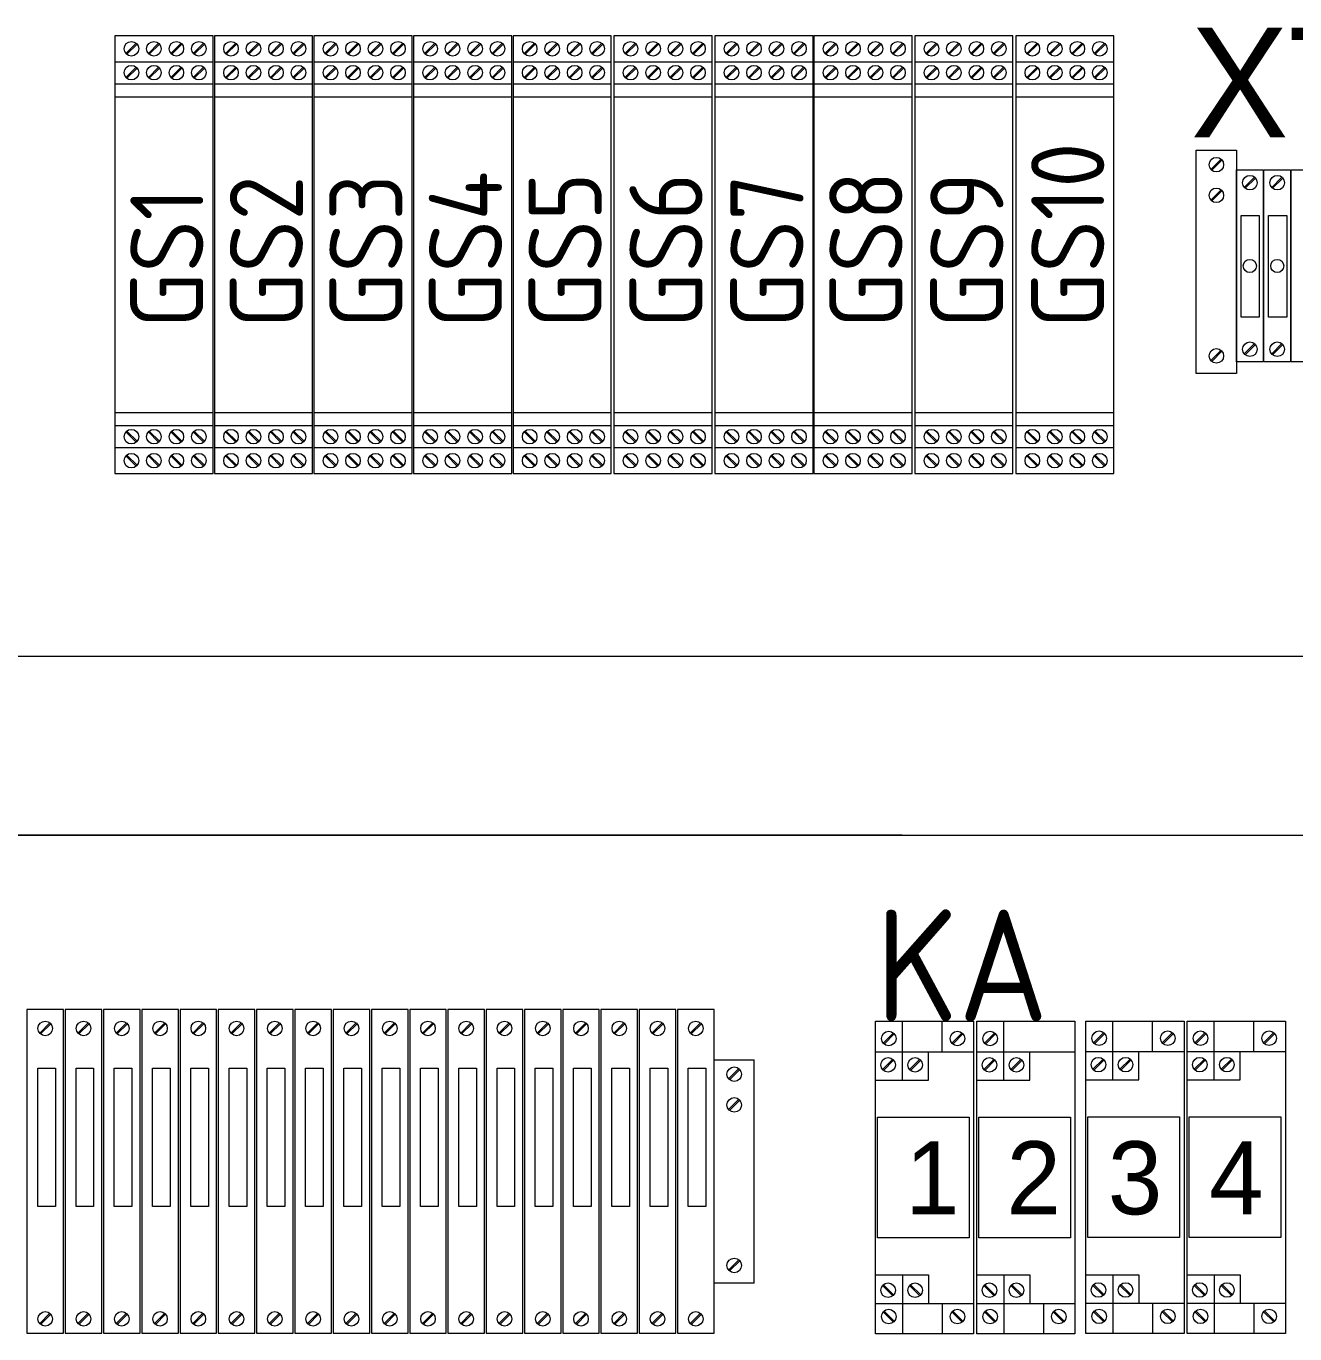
# Model space of a CAD drawing. Header units: millimetres. Extents: x 43457 to 72822, y 60284 to 123188.
# Drawn here: x 44649.8 to 44933.9, y 62164 to 62456.8 of the extents above; entities that cross this region are included whole.
import ezdxf

# ---------------------------------------------------------------- set-up
doc = ezdxf.new("R2010")
doc.units = ezdxf.units.MM
doc.header["$LTSCALE"] = 10
doc.layers.add('1轮廓实线层', color=7, linetype='Continuous', lineweight=18)
doc.layers.add('6文字层', color=3, linetype='Continuous', lineweight=18)
doc.styles.get("Standard").update_dxf_attribs({"font": 'isocp.shx', "width": 0.707, "bigfont": 'hztxt.shx'})
doc.styles.add('样式 1', font='SIMYOU.TTF', dxfattribs={"width": 0.9})

msp = doc.modelspace()

# ---------------------------------------------------------------- linework, layer by layer
at = {"layer": '1轮廓实线层', "lineweight": 13}
for p, q in [((44691.62, 62454.64), (44669.62, 62454.64)), ((44669.62, 62454.64), (44669.62, 62356.64)), ((44672.09, 62450.72), (44674.39, 62453.01)), ((44672.29, 62450.51), (44674.59, 62452.81)), ((44677.13, 62450.72), (44679.42, 62453.01)), ((44677.33, 62450.51), (44679.63, 62452.81)), ((44682.16, 62450.72), (44684.46, 62453.01)), ((44682.37, 62450.51), (44684.66, 62452.81)), ((44687.2, 62450.72), (44689.5, 62453.01)), ((44687.4, 62450.51), (44689.7, 62452.81)), ((44691.62, 62356.64), (44691.62, 62454.64)), ((44713.92, 62454.64), (44691.92, 62454.64)), ((44691.92, 62454.64), (44691.92, 62356.64)), ((44694.39, 62450.72), (44696.69, 62453.01)), ((44694.59, 62450.51), (44696.89, 62452.81)), ((44699.43, 62450.72), (44701.73, 62453.01)), ((44699.63, 62450.51), (44701.93, 62452.81)), ((44704.47, 62450.72), (44706.76, 62453.01)), ((44704.67, 62450.51), (44706.97, 62452.81)), ((44709.5, 62450.72), (44711.8, 62453.01)), ((44709.7, 62450.51), (44712, 62452.81)), ((44713.92, 62356.64), (44713.92, 62454.64)), ((44736.22, 62454.64), (44714.22, 62454.64)), ((44714.22, 62454.64), (44714.22, 62356.64)), ((44716.69, 62450.72), (44718.99, 62453.01)), ((44716.9, 62450.51), (44719.19, 62452.81)), ((44721.73, 62450.72), (44724.03, 62453.01)), ((44721.93, 62450.51), (44724.23, 62452.81)), ((44726.77, 62450.72), (44729.07, 62453.01)), ((44726.97, 62450.51), (44729.27, 62452.81)), ((44731.81, 62450.72), (44734.1, 62453.01)), ((44732.01, 62450.51), (44734.31, 62452.81)), ((44736.22, 62356.64), (44736.22, 62454.64)), ((44758.52, 62454.64), (44736.52, 62454.64)), ((44736.52, 62454.64), (44736.52, 62356.64)), ((44739, 62450.72), (44741.29, 62453.01)), ((44739.2, 62450.51), (44741.5, 62452.81)), ((44744.03, 62450.72), (44746.33, 62453.01)), ((44744.23, 62450.51), (44746.53, 62452.81)), ((44749.07, 62450.72), (44751.37, 62453.01)), ((44749.27, 62450.51), (44751.57, 62452.81)), ((44754.11, 62450.72), (44756.41, 62453.01)), ((44754.31, 62450.51), (44756.61, 62452.81)), ((44758.52, 62356.64), (44758.52, 62454.64)), ((44780.82, 62454.64), (44758.82, 62454.64)), ((44758.82, 62454.64), (44758.82, 62356.64)), ((44761.3, 62450.72), (44763.6, 62453.01)), ((44761.5, 62450.51), (44763.8, 62452.81)), ((44766.34, 62450.72), (44768.63, 62453.01)), ((44766.54, 62450.51), (44768.84, 62452.81)), ((44771.37, 62450.72), (44773.67, 62453.01)), ((44771.57, 62450.51), (44773.87, 62452.81)), ((44776.41, 62450.72), (44778.71, 62453.01)), ((44776.61, 62450.51), (44778.91, 62452.81)), ((44780.82, 62356.64), (44780.82, 62454.64)), ((44803.43, 62454.64), (44781.43, 62454.64)), ((44781.43, 62454.64), (44781.43, 62356.64)), ((44783.9, 62450.72), (44786.2, 62453.01)), ((44784.1, 62450.51), (44786.4, 62452.81)), ((44788.94, 62450.72), (44791.24, 62453.01)), ((44789.14, 62450.51), (44791.44, 62452.81)), ((44793.98, 62450.72), (44796.28, 62453.01)), ((44794.18, 62450.51), (44796.48, 62452.81)), ((44799.02, 62450.72), (44801.31, 62453.01)), ((44799.22, 62450.51), (44801.51, 62452.81)), ((44803.43, 62356.64), (44803.43, 62454.64)), ((44826.03, 62454.64), (44804.03, 62454.64)), ((44804.03, 62454.64), (44804.03, 62356.64)), ((44806.51, 62450.72), (44808.81, 62453.01)), ((44806.71, 62450.51), (44809.01, 62452.81)), ((44811.55, 62450.72), (44813.84, 62453.01)), ((44811.75, 62450.51), (44814.04, 62452.81)), ((44816.58, 62450.72), (44818.88, 62453.01)), ((44816.78, 62450.51), (44819.08, 62452.81)), ((44821.62, 62450.72), (44823.92, 62453.01)), ((44821.82, 62450.51), (44824.12, 62452.81)), ((44826.03, 62356.64), (44826.03, 62454.64)), ((44848.21, 62454.64), (44826.21, 62454.64)), ((44826.21, 62454.64), (44826.21, 62356.64)), ((44828.68, 62450.72), (44830.98, 62453.01)), ((44828.89, 62450.51), (44831.18, 62452.81)), ((44833.72, 62450.72), (44836.02, 62453.01)), ((44833.92, 62450.51), (44836.22, 62452.81)), ((44838.76, 62450.72), (44841.06, 62453.01)), ((44838.96, 62450.51), (44841.26, 62452.81)), ((44843.8, 62450.72), (44846.09, 62453.01)), ((44844, 62450.51), (44846.3, 62452.81)), ((44848.21, 62356.64), (44848.21, 62454.64)), ((44870.81, 62454.64), (44848.81, 62454.64)), ((44848.81, 62454.64), (44848.81, 62356.64)), ((44851.29, 62450.72), (44853.59, 62453.01)), ((44851.49, 62450.51), (44853.79, 62452.81)), ((44856.33, 62450.72), (44858.62, 62453.01)), ((44856.53, 62450.51), (44858.83, 62452.81)), ((44861.36, 62450.72), (44863.66, 62453.01)), ((44861.56, 62450.51), (44863.86, 62452.81)), ((44866.4, 62450.72), (44868.7, 62453.01)), ((44866.6, 62450.51), (44868.9, 62452.81)), ((44870.81, 62356.64), (44870.81, 62454.64)), ((44893.42, 62454.64), (44871.42, 62454.64)), ((44871.42, 62454.64), (44871.42, 62356.64)), ((44873.89, 62450.72), (44876.19, 62453.01)), ((44874.09, 62450.51), (44876.39, 62452.81)), ((44878.93, 62450.72), (44881.23, 62453.01)), ((44879.13, 62450.51), (44881.43, 62452.81)), ((44883.97, 62450.72), (44886.27, 62453.01)), ((44884.17, 62450.51), (44886.47, 62452.81)), ((44889, 62450.72), (44891.3, 62453.01)), ((44889.21, 62450.51), (44891.5, 62452.81)), ((44893.42, 62356.64), (44893.42, 62454.64)), ((44669.62, 62448.82), (44691.62, 62448.82)), ((44672.09, 62445.35), (44674.39, 62447.64)), ((44672.29, 62445.14), (44674.59, 62447.44)), ((44677.13, 62445.35), (44679.42, 62447.64)), ((44677.33, 62445.14), (44679.63, 62447.44)), ((44682.16, 62445.35), (44684.46, 62447.64)), ((44682.37, 62445.14), (44684.66, 62447.44)), ((44687.2, 62445.35), (44689.5, 62447.64)), ((44687.4, 62445.14), (44689.7, 62447.44)), ((44691.92, 62448.82), (44713.92, 62448.82)), ((44694.39, 62445.35), (44696.69, 62447.64)), ((44694.59, 62445.14), (44696.89, 62447.44)), ((44699.43, 62445.35), (44701.73, 62447.64)), ((44699.63, 62445.14), (44701.93, 62447.44)), ((44704.47, 62445.35), (44706.76, 62447.64)), ((44704.67, 62445.14), (44706.97, 62447.44)), ((44709.5, 62445.35), (44711.8, 62447.64)), ((44709.7, 62445.14), (44712, 62447.44)), ((44714.22, 62448.82), (44736.22, 62448.82)), ((44716.69, 62445.35), (44718.99, 62447.64)), ((44716.9, 62445.14), (44719.19, 62447.44)), ((44721.73, 62445.35), (44724.03, 62447.64)), ((44721.93, 62445.14), (44724.23, 62447.44)), ((44726.77, 62445.35), (44729.07, 62447.64)), ((44726.97, 62445.14), (44729.27, 62447.44)), ((44731.81, 62445.35), (44734.1, 62447.64)), ((44732.01, 62445.14), (44734.31, 62447.44)), ((44736.52, 62448.82), (44758.52, 62448.82)), ((44739, 62445.35), (44741.29, 62447.64)), ((44739.2, 62445.14), (44741.5, 62447.44)), ((44744.03, 62445.35), (44746.33, 62447.64)), ((44744.23, 62445.14), (44746.53, 62447.44)), ((44749.07, 62445.35), (44751.37, 62447.64)), ((44749.27, 62445.14), (44751.57, 62447.44)), ((44754.11, 62445.35), (44756.41, 62447.64)), ((44754.31, 62445.14), (44756.61, 62447.44)), ((44758.82, 62448.82), (44780.82, 62448.82)), ((44761.3, 62445.35), (44763.6, 62447.64)), ((44761.5, 62445.14), (44763.8, 62447.44)), ((44766.34, 62445.35), (44768.63, 62447.64)), ((44766.54, 62445.14), (44768.84, 62447.44)), ((44771.37, 62445.35), (44773.67, 62447.64)), ((44771.57, 62445.14), (44773.87, 62447.44)), ((44776.41, 62445.35), (44778.71, 62447.64)), ((44776.61, 62445.14), (44778.91, 62447.44)), ((44781.43, 62448.82), (44803.43, 62448.82)), ((44783.9, 62445.35), (44786.2, 62447.64)), ((44784.1, 62445.14), (44786.4, 62447.44)), ((44788.94, 62445.35), (44791.24, 62447.64)), ((44789.14, 62445.14), (44791.44, 62447.44)), ((44793.98, 62445.35), (44796.28, 62447.64)), ((44794.18, 62445.14), (44796.48, 62447.44)), ((44799.02, 62445.35), (44801.31, 62447.64)), ((44799.22, 62445.14), (44801.51, 62447.44)), ((44804.03, 62448.82), (44826.03, 62448.82)), ((44806.51, 62445.35), (44808.81, 62447.64)), ((44806.71, 62445.14), (44809.01, 62447.44)), ((44811.55, 62445.35), (44813.84, 62447.64)), ((44811.75, 62445.14), (44814.04, 62447.44)), ((44816.58, 62445.35), (44818.88, 62447.64)), ((44816.78, 62445.14), (44819.08, 62447.44)), ((44821.62, 62445.35), (44823.92, 62447.64)), ((44821.82, 62445.14), (44824.12, 62447.44)), ((44826.21, 62448.82), (44848.21, 62448.82)), ((44828.68, 62445.35), (44830.98, 62447.64)), ((44828.89, 62445.14), (44831.18, 62447.44)), ((44833.72, 62445.35), (44836.02, 62447.64)), ((44833.92, 62445.14), (44836.22, 62447.44)), ((44838.76, 62445.35), (44841.06, 62447.64)), ((44838.96, 62445.14), (44841.26, 62447.44)), ((44843.8, 62445.35), (44846.09, 62447.64)), ((44844, 62445.14), (44846.3, 62447.44)), ((44848.81, 62448.82), (44870.81, 62448.82)), ((44851.29, 62445.35), (44853.59, 62447.64)), ((44851.49, 62445.14), (44853.79, 62447.44)), ((44856.33, 62445.35), (44858.62, 62447.64)), ((44856.53, 62445.14), (44858.83, 62447.44)), ((44861.36, 62445.35), (44863.66, 62447.64)), ((44861.56, 62445.14), (44863.86, 62447.44)), ((44866.4, 62445.35), (44868.7, 62447.64)), ((44866.6, 62445.14), (44868.9, 62447.44)), ((44871.42, 62448.82), (44893.42, 62448.82)), ((44873.89, 62445.35), (44876.19, 62447.64)), ((44874.09, 62445.14), (44876.39, 62447.44)), ((44878.93, 62445.35), (44881.23, 62447.64)), ((44879.13, 62445.14), (44881.43, 62447.44)), ((44883.97, 62445.35), (44886.27, 62447.64)), ((44884.17, 62445.14), (44886.47, 62447.44)), ((44889, 62445.35), (44891.3, 62447.64)), ((44889.21, 62445.14), (44891.5, 62447.44)), ((44669.62, 62443.87), (44691.62, 62443.87)), ((44691.92, 62443.87), (44713.92, 62443.87)), ((44714.22, 62443.87), (44736.22, 62443.87)), ((44736.52, 62443.87), (44758.52, 62443.87)), ((44758.82, 62443.87), (44780.82, 62443.87)), ((44781.43, 62443.87), (44803.43, 62443.87)), ((44804.03, 62443.87), (44826.03, 62443.87)), ((44826.21, 62443.87), (44848.21, 62443.87)), ((44848.81, 62443.87), (44870.81, 62443.87)), ((44871.42, 62443.87), (44893.42, 62443.87)), ((44669.62, 62441), (44691.62, 62441)), ((44691.92, 62441), (44713.92, 62441)), ((44714.22, 62441), (44736.22, 62441)), ((44736.52, 62441), (44758.52, 62441)), ((44758.82, 62441), (44780.82, 62441)), ((44781.43, 62441), (44803.43, 62441)), ((44804.03, 62441), (44826.03, 62441)), ((44826.21, 62441), (44848.21, 62441)), ((44848.81, 62441), (44870.81, 62441)), ((44871.42, 62441), (44893.42, 62441)), ((44911.87, 62429.01), (44920.87, 62429.01)), ((44911.87, 62379.01), (44911.87, 62429.01)), ((44920.87, 62429.01), (44920.87, 62379.01)), ((44915.12, 62424.74), (44917.42, 62427.04)), ((44915.32, 62424.54), (44917.62, 62426.84)), ((44920.87, 62424.61), (44926.87, 62424.61)), ((44920.87, 62381.61), (44920.87, 62424.61)), ((44922.62, 62420.71), (44924.92, 62423.01)), ((44922.82, 62420.51), (44925.12, 62422.81)), ((44926.87, 62424.61), (44926.87, 62381.61)), ((44927.01, 62424.61), (44933.01, 62424.61)), ((44927.01, 62381.61), (44927.01, 62424.61)), ((44928.76, 62420.71), (44931.06, 62423.01)), ((44928.96, 62420.51), (44931.26, 62422.81)), ((44933.01, 62424.61), (44933.01, 62381.61)), ((44933.15, 62424.61), (44939.15, 62424.61)), ((44933.15, 62381.61), (44933.15, 62424.61)), ((44915.12, 62417.87), (44917.42, 62420.17)), ((44915.32, 62417.67), (44917.62, 62419.97)), ((44922.62, 62383.42), (44924.92, 62385.71)), ((44922.82, 62383.21), (44925.12, 62385.51)), ((44928.76, 62383.42), (44931.06, 62385.71)), ((44928.96, 62383.21), (44931.26, 62385.51)), ((44915.12, 62381.92), (44917.42, 62384.22)), ((44915.32, 62381.72), (44917.62, 62384.02)), ((44926.87, 62381.61), (44920.87, 62381.61)), ((44933.01, 62381.61), (44927.01, 62381.61)), ((44939.15, 62381.61), (44933.15, 62381.61)), ((44920.87, 62379.01), (44911.87, 62379.01)), ((44669.62, 62370.28), (44691.62, 62370.28)), ((44691.92, 62370.28), (44713.92, 62370.28)), ((44714.22, 62370.28), (44736.22, 62370.28)), ((44736.52, 62370.28), (44758.52, 62370.28)), ((44758.82, 62370.28), (44780.82, 62370.28)), ((44781.43, 62370.28), (44803.43, 62370.28)), ((44804.03, 62370.28), (44826.03, 62370.28)), ((44826.21, 62370.28), (44848.21, 62370.28)), ((44848.81, 62370.28), (44870.81, 62370.28)), ((44871.42, 62370.28), (44893.42, 62370.28)), ((44669.62, 62367.41), (44691.62, 62367.41)), ((44691.92, 62367.41), (44713.92, 62367.41)), ((44714.22, 62367.41), (44736.22, 62367.41)), ((44736.52, 62367.41), (44758.52, 62367.41)), ((44758.82, 62367.41), (44780.82, 62367.41)), ((44781.43, 62367.41), (44803.43, 62367.41)), ((44804.03, 62367.41), (44826.03, 62367.41)), ((44826.21, 62367.41), (44848.21, 62367.41)), ((44848.81, 62367.41), (44870.81, 62367.41)), ((44871.42, 62367.41), (44893.42, 62367.41)), ((44672.09, 62365.93), (44674.39, 62363.63)), ((44672.29, 62366.13), (44674.59, 62363.84)), ((44677.13, 62365.93), (44679.42, 62363.63)), ((44677.33, 62366.13), (44679.63, 62363.84)), ((44682.16, 62365.93), (44684.46, 62363.63)), ((44682.37, 62366.13), (44684.66, 62363.84)), ((44687.2, 62365.93), (44689.5, 62363.63)), ((44687.4, 62366.13), (44689.7, 62363.84)), ((44694.39, 62365.93), (44696.69, 62363.63)), ((44694.59, 62366.13), (44696.89, 62363.84)), ((44699.43, 62365.93), (44701.73, 62363.63)), ((44699.63, 62366.13), (44701.93, 62363.84)), ((44704.47, 62365.93), (44706.76, 62363.63)), ((44704.67, 62366.13), (44706.97, 62363.84)), ((44709.5, 62365.93), (44711.8, 62363.63)), ((44709.7, 62366.13), (44712, 62363.84)), ((44716.69, 62365.93), (44718.99, 62363.63)), ((44716.9, 62366.13), (44719.19, 62363.84)), ((44721.73, 62365.93), (44724.03, 62363.63)), ((44721.93, 62366.13), (44724.23, 62363.84)), ((44726.77, 62365.93), (44729.07, 62363.63)), ((44726.97, 62366.13), (44729.27, 62363.84)), ((44731.81, 62365.93), (44734.1, 62363.63)), ((44732.01, 62366.13), (44734.31, 62363.84)), ((44739, 62365.93), (44741.29, 62363.63)), ((44739.2, 62366.13), (44741.5, 62363.84)), ((44744.03, 62365.93), (44746.33, 62363.63)), ((44744.23, 62366.13), (44746.53, 62363.84)), ((44749.07, 62365.93), (44751.37, 62363.63)), ((44749.27, 62366.13), (44751.57, 62363.84)), ((44754.11, 62365.93), (44756.41, 62363.63)), ((44754.31, 62366.13), (44756.61, 62363.84)), ((44761.3, 62365.93), (44763.6, 62363.63)), ((44761.5, 62366.13), (44763.8, 62363.84)), ((44766.34, 62365.93), (44768.63, 62363.63)), ((44766.54, 62366.13), (44768.84, 62363.84)), ((44771.37, 62365.93), (44773.67, 62363.63)), ((44771.57, 62366.13), (44773.87, 62363.84)), ((44776.41, 62365.93), (44778.71, 62363.63)), ((44776.61, 62366.13), (44778.91, 62363.84)), ((44783.9, 62365.93), (44786.2, 62363.63)), ((44784.1, 62366.13), (44786.4, 62363.84)), ((44788.94, 62365.93), (44791.24, 62363.63)), ((44789.14, 62366.13), (44791.44, 62363.84)), ((44793.98, 62365.93), (44796.28, 62363.63)), ((44794.18, 62366.13), (44796.48, 62363.84)), ((44799.02, 62365.93), (44801.31, 62363.63)), ((44799.22, 62366.13), (44801.51, 62363.84)), ((44806.51, 62365.93), (44808.81, 62363.63)), ((44806.71, 62366.13), (44809.01, 62363.84)), ((44811.55, 62365.93), (44813.84, 62363.63)), ((44811.75, 62366.13), (44814.04, 62363.84)), ((44816.58, 62365.93), (44818.88, 62363.63)), ((44816.78, 62366.13), (44819.08, 62363.84)), ((44821.62, 62365.93), (44823.92, 62363.63)), ((44821.82, 62366.13), (44824.12, 62363.84)), ((44828.68, 62365.93), (44830.98, 62363.63)), ((44828.89, 62366.13), (44831.18, 62363.84)), ((44833.72, 62365.93), (44836.02, 62363.63)), ((44833.92, 62366.13), (44836.22, 62363.84)), ((44838.76, 62365.93), (44841.06, 62363.63)), ((44838.96, 62366.13), (44841.26, 62363.84)), ((44843.8, 62365.93), (44846.09, 62363.63)), ((44844, 62366.13), (44846.3, 62363.84)), ((44851.29, 62365.93), (44853.59, 62363.63)), ((44851.49, 62366.13), (44853.79, 62363.84)), ((44856.33, 62365.93), (44858.62, 62363.63)), ((44856.53, 62366.13), (44858.83, 62363.84)), ((44861.36, 62365.93), (44863.66, 62363.63)), ((44861.56, 62366.13), (44863.86, 62363.84)), ((44866.4, 62365.93), (44868.7, 62363.63)), ((44866.6, 62366.13), (44868.9, 62363.84)), ((44873.89, 62365.93), (44876.19, 62363.63)), ((44874.09, 62366.13), (44876.39, 62363.84)), ((44878.93, 62365.93), (44881.23, 62363.63)), ((44879.13, 62366.13), (44881.43, 62363.84)), ((44883.97, 62365.93), (44886.27, 62363.63)), ((44884.17, 62366.13), (44886.47, 62363.84)), ((44889, 62365.93), (44891.3, 62363.63)), ((44889.21, 62366.13), (44891.5, 62363.84)), ((44669.62, 62362.46), (44691.62, 62362.46)), ((44691.92, 62362.46), (44713.92, 62362.46)), ((44714.22, 62362.46), (44736.22, 62362.46)), ((44736.52, 62362.46), (44758.52, 62362.46)), ((44758.82, 62362.46), (44780.82, 62362.46)), ((44781.43, 62362.46), (44803.43, 62362.46)), ((44804.03, 62362.46), (44826.03, 62362.46)), ((44826.21, 62362.46), (44848.21, 62362.46)), ((44848.81, 62362.46), (44870.81, 62362.46)), ((44871.42, 62362.46), (44893.42, 62362.46)), ((44672.09, 62360.56), (44674.39, 62358.26)), ((44672.29, 62360.76), (44674.59, 62358.47)), ((44677.13, 62360.56), (44679.42, 62358.26)), ((44677.33, 62360.76), (44679.63, 62358.47)), ((44682.16, 62360.56), (44684.46, 62358.26)), ((44682.37, 62360.76), (44684.66, 62358.47)), ((44687.2, 62360.56), (44689.5, 62358.26)), ((44687.4, 62360.76), (44689.7, 62358.47)), ((44694.39, 62360.56), (44696.69, 62358.26)), ((44694.59, 62360.76), (44696.89, 62358.47)), ((44699.43, 62360.56), (44701.73, 62358.26)), ((44699.63, 62360.76), (44701.93, 62358.47)), ((44704.47, 62360.56), (44706.76, 62358.26)), ((44704.67, 62360.76), (44706.97, 62358.47)), ((44709.5, 62360.56), (44711.8, 62358.26)), ((44709.7, 62360.76), (44712, 62358.47)), ((44716.69, 62360.56), (44718.99, 62358.26)), ((44716.9, 62360.76), (44719.19, 62358.47)), ((44721.73, 62360.56), (44724.03, 62358.26)), ((44721.93, 62360.76), (44724.23, 62358.47)), ((44726.77, 62360.56), (44729.07, 62358.26)), ((44726.97, 62360.76), (44729.27, 62358.47)), ((44731.81, 62360.56), (44734.1, 62358.26)), ((44732.01, 62360.76), (44734.31, 62358.47)), ((44739, 62360.56), (44741.29, 62358.26)), ((44739.2, 62360.76), (44741.5, 62358.47)), ((44744.03, 62360.56), (44746.33, 62358.26)), ((44744.23, 62360.76), (44746.53, 62358.47)), ((44749.07, 62360.56), (44751.37, 62358.26)), ((44749.27, 62360.76), (44751.57, 62358.47)), ((44754.11, 62360.56), (44756.41, 62358.26)), ((44754.31, 62360.76), (44756.61, 62358.47)), ((44761.3, 62360.56), (44763.6, 62358.26)), ((44761.5, 62360.76), (44763.8, 62358.47)), ((44766.34, 62360.56), (44768.63, 62358.26)), ((44766.54, 62360.76), (44768.84, 62358.47)), ((44771.37, 62360.56), (44773.67, 62358.26)), ((44771.57, 62360.76), (44773.87, 62358.47)), ((44776.41, 62360.56), (44778.71, 62358.26)), ((44776.61, 62360.76), (44778.91, 62358.47)), ((44783.9, 62360.56), (44786.2, 62358.26)), ((44784.1, 62360.76), (44786.4, 62358.47)), ((44788.94, 62360.56), (44791.24, 62358.26)), ((44789.14, 62360.76), (44791.44, 62358.47)), ((44793.98, 62360.56), (44796.28, 62358.26)), ((44794.18, 62360.76), (44796.48, 62358.47)), ((44799.02, 62360.56), (44801.31, 62358.26)), ((44799.22, 62360.76), (44801.51, 62358.47)), ((44806.51, 62360.56), (44808.81, 62358.26)), ((44806.71, 62360.76), (44809.01, 62358.47)), ((44811.55, 62360.56), (44813.84, 62358.26)), ((44811.75, 62360.76), (44814.04, 62358.47)), ((44816.58, 62360.56), (44818.88, 62358.26)), ((44816.78, 62360.76), (44819.08, 62358.47)), ((44821.62, 62360.56), (44823.92, 62358.26)), ((44821.82, 62360.76), (44824.12, 62358.47)), ((44828.68, 62360.56), (44830.98, 62358.26)), ((44828.89, 62360.76), (44831.18, 62358.47)), ((44833.72, 62360.56), (44836.02, 62358.26)), ((44833.92, 62360.76), (44836.22, 62358.47)), ((44838.76, 62360.56), (44841.06, 62358.26)), ((44838.96, 62360.76), (44841.26, 62358.47)), ((44843.8, 62360.56), (44846.09, 62358.26)), ((44844, 62360.76), (44846.3, 62358.47)), ((44851.29, 62360.56), (44853.59, 62358.26)), ((44851.49, 62360.76), (44853.79, 62358.47)), ((44856.33, 62360.56), (44858.62, 62358.26)), ((44856.53, 62360.76), (44858.83, 62358.47)), ((44861.36, 62360.56), (44863.66, 62358.26)), ((44861.56, 62360.76), (44863.86, 62358.47)), ((44866.4, 62360.56), (44868.7, 62358.26)), ((44866.6, 62360.76), (44868.9, 62358.47)), ((44873.89, 62360.56), (44876.19, 62358.26)), ((44874.09, 62360.76), (44876.39, 62358.47)), ((44878.93, 62360.56), (44881.23, 62358.26)), ((44879.13, 62360.76), (44881.43, 62358.47)), ((44883.97, 62360.56), (44886.27, 62358.26)), ((44884.17, 62360.76), (44886.47, 62358.47)), ((44889, 62360.56), (44891.3, 62358.26)), ((44889.21, 62360.76), (44891.5, 62358.47)), ((44669.62, 62356.64), (44691.62, 62356.64)), ((44691.92, 62356.64), (44713.92, 62356.64)), ((44714.22, 62356.64), (44736.22, 62356.64)), ((44736.52, 62356.64), (44758.52, 62356.64)), ((44758.82, 62356.64), (44780.82, 62356.64)), ((44781.43, 62356.64), (44803.43, 62356.64)), ((44804.03, 62356.64), (44826.03, 62356.64)), ((44826.21, 62356.64), (44848.21, 62356.64)), ((44848.81, 62356.64), (44870.81, 62356.64)), ((44871.42, 62356.64), (44893.42, 62356.64)), ((44658.14, 62236.58), (44649.94, 62236.58)), ((44649.94, 62236.58), (44649.94, 62164.08)), ((44658.14, 62164.08), (44658.14, 62236.58)), ((44666.71, 62236.58), (44658.51, 62236.58)), ((44658.51, 62236.58), (44658.51, 62164.08)), ((44666.71, 62164.08), (44666.71, 62236.58)), ((44675.28, 62236.58), (44667.08, 62236.58)), ((44667.08, 62236.58), (44667.08, 62164.08)), ((44675.28, 62164.08), (44675.28, 62236.58)), ((44683.85, 62236.58), (44675.65, 62236.58)), ((44675.65, 62236.58), (44675.65, 62164.08)), ((44683.85, 62164.08), (44683.85, 62236.58)), ((44692.42, 62236.58), (44684.22, 62236.58)), ((44684.22, 62236.58), (44684.22, 62164.08)), ((44692.42, 62164.08), (44692.42, 62236.58)), ((44700.99, 62236.58), (44692.79, 62236.58)), ((44692.79, 62236.58), (44692.79, 62164.08)), ((44700.99, 62164.08), (44700.99, 62236.58)), ((44709.56, 62236.58), (44701.36, 62236.58)), ((44701.36, 62236.58), (44701.36, 62164.08)), ((44709.56, 62164.08), (44709.56, 62236.58)), ((44718.13, 62236.58), (44709.93, 62236.58)), ((44709.93, 62236.58), (44709.93, 62164.08)), ((44718.13, 62164.08), (44718.13, 62236.58)), ((44726.73, 62236.58), (44718.53, 62236.58)), ((44718.53, 62236.58), (44718.53, 62164.08)), ((44726.73, 62164.08), (44726.73, 62236.58)), ((44735.3, 62236.58), (44727.1, 62236.58)), ((44727.1, 62236.58), (44727.1, 62164.08)), ((44735.3, 62164.08), (44735.3, 62236.58)), ((44743.87, 62236.58), (44735.67, 62236.58)), ((44735.67, 62236.58), (44735.67, 62164.08)), ((44743.87, 62164.08), (44743.87, 62236.58)), ((44752.44, 62236.58), (44744.24, 62236.58)), ((44744.24, 62236.58), (44744.24, 62164.08)), ((44752.44, 62164.08), (44752.44, 62236.58)), ((44761.01, 62236.58), (44752.81, 62236.58)), ((44752.81, 62236.58), (44752.81, 62164.08)), ((44761.01, 62164.08), (44761.01, 62236.58)), ((44769.58, 62236.58), (44761.38, 62236.58)), ((44761.38, 62236.58), (44761.38, 62164.08)), ((44769.58, 62164.08), (44769.58, 62236.58)), ((44778.15, 62236.58), (44769.95, 62236.58)), ((44769.95, 62236.58), (44769.95, 62164.08)), ((44778.15, 62164.08), (44778.15, 62236.58)), ((44786.72, 62236.58), (44778.52, 62236.58)), ((44778.52, 62236.58), (44778.52, 62164.08)), ((44786.72, 62164.08), (44786.72, 62236.58)), ((44795.29, 62236.58), (44787.09, 62236.58)), ((44787.09, 62236.58), (44787.09, 62164.08)), ((44795.29, 62164.08), (44795.29, 62236.58)), ((44803.86, 62236.58), (44795.66, 62236.58)), ((44795.66, 62236.58), (44795.66, 62164.08)), ((44803.86, 62164.08), (44803.86, 62236.58)), ((44652.79, 62231.31), (44655.09, 62233.61)), ((44652.99, 62231.11), (44655.29, 62233.41)), ((44661.36, 62231.31), (44663.66, 62233.61)), ((44661.56, 62231.11), (44663.86, 62233.41)), ((44669.93, 62231.31), (44672.23, 62233.61)), ((44670.13, 62231.11), (44672.43, 62233.41)), ((44678.5, 62231.31), (44680.8, 62233.61)), ((44678.7, 62231.11), (44681, 62233.41)), ((44687.07, 62231.31), (44689.37, 62233.61)), ((44687.28, 62231.11), (44689.57, 62233.41)), ((44695.64, 62231.31), (44697.94, 62233.61)), ((44695.85, 62231.11), (44698.14, 62233.41)), ((44704.21, 62231.31), (44706.51, 62233.61)), ((44704.42, 62231.11), (44706.71, 62233.41)), ((44712.78, 62231.31), (44715.08, 62233.61)), ((44712.99, 62231.11), (44715.28, 62233.41)), ((44721.38, 62231.31), (44723.68, 62233.61)), ((44721.58, 62231.11), (44723.88, 62233.41)), ((44729.95, 62231.31), (44732.25, 62233.61)), ((44730.15, 62231.11), (44732.45, 62233.41)), ((44738.52, 62231.31), (44740.82, 62233.61)), ((44738.72, 62231.11), (44741.02, 62233.41)), ((44747.09, 62231.31), (44749.39, 62233.61)), ((44747.29, 62231.11), (44749.59, 62233.41)), ((44755.66, 62231.31), (44757.96, 62233.61)), ((44755.86, 62231.11), (44758.16, 62233.41)), ((44764.23, 62231.31), (44766.53, 62233.61)), ((44764.43, 62231.11), (44766.73, 62233.41)), ((44772.8, 62231.31), (44775.1, 62233.61)), ((44773, 62231.11), (44775.3, 62233.41)), ((44781.37, 62231.31), (44783.67, 62233.61)), ((44781.57, 62231.11), (44783.87, 62233.41)), ((44789.94, 62231.31), (44792.24, 62233.61)), ((44790.14, 62231.11), (44792.44, 62233.41)), ((44798.51, 62231.31), (44800.81, 62233.61)), ((44798.71, 62231.11), (44801.01, 62233.41)), ((44840, 62233.96), (44862, 62233.96)), ((44840, 62163.96), (44840, 62233.96)), ((44846.03, 62228.27), (44846.03, 62233.96)), ((44854.94, 62227.12), (44854.94, 62233.96)), ((44862, 62233.96), (44862, 62163.96)), ((44862.7, 62233.96), (44884.7, 62233.96)), ((44862.7, 62163.96), (44862.7, 62233.96)), ((44868.73, 62228.27), (44868.73, 62233.96)), ((44884.7, 62233.96), (44884.7, 62163.96)), ((44887.12, 62234.01), (44909.12, 62234.01)), ((44887.12, 62164.01), (44887.12, 62234.01)), ((44893.16, 62228.33), (44893.16, 62234.01)), ((44902.07, 62227.18), (44902.07, 62234.01)), ((44909.12, 62234.01), (44909.12, 62164.01)), ((44909.82, 62234.01), (44931.82, 62234.01)), ((44909.82, 62164.01), (44909.82, 62234.01)), ((44915.86, 62228.33), (44915.86, 62234.01)), ((44924.77, 62227.18), (44924.77, 62234.01)), ((44931.82, 62234.01), (44931.82, 62164.01)), ((44841.73, 62229.05), (44844.03, 62231.35)), ((44841.93, 62228.85), (44844.23, 62231.15)), ((44857.11, 62229.05), (44859.41, 62231.35)), ((44857.31, 62228.85), (44859.61, 62231.15)), ((44864.43, 62229.05), (44866.73, 62231.35)), ((44864.63, 62228.85), (44866.93, 62231.15)), ((44888.86, 62229.11), (44891.15, 62231.41)), ((44889.06, 62228.91), (44891.36, 62231.2)), ((44904.24, 62229.11), (44906.53, 62231.41)), ((44904.44, 62228.91), (44906.74, 62231.2)), ((44911.56, 62229.11), (44913.85, 62231.41)), ((44911.76, 62228.91), (44914.06, 62231.2)), ((44926.94, 62229.11), (44929.24, 62231.41)), ((44927.14, 62228.91), (44929.44, 62231.2)), ((44840, 62227.12), (44862, 62227.12)), ((44846.03, 62220.78), (44846.03, 62228.27)), ((44851.87, 62220.78), (44851.87, 62227.12)), ((44862.7, 62227.12), (44884.7, 62227.12)), ((44868.73, 62220.78), (44868.73, 62228.27)), ((44874.57, 62220.78), (44874.57, 62227.12)), ((44887.12, 62227.18), (44909.12, 62227.18)), ((44893.16, 62220.83), (44893.16, 62228.33)), ((44899, 62220.83), (44899, 62227.18)), ((44909.82, 62227.18), (44931.82, 62227.18)), ((44915.86, 62220.83), (44915.86, 62228.33)), ((44921.7, 62220.83), (44921.7, 62227.18)), ((44803.86, 62225.33), (44812.86, 62225.33)), ((44803.86, 62175.33), (44803.86, 62225.33)), ((44812.86, 62175.33), (44812.86, 62225.33)), ((44841.58, 62223.15), (44843.88, 62225.45)), ((44841.78, 62222.95), (44844.08, 62225.25)), ((44847.64, 62223.15), (44849.94, 62225.45)), ((44847.85, 62222.95), (44850.14, 62225.25)), ((44864.28, 62223.15), (44866.58, 62225.45)), ((44864.48, 62222.95), (44866.78, 62225.25)), ((44870.34, 62223.15), (44872.64, 62225.45)), ((44870.55, 62222.95), (44872.84, 62225.25)), ((44888.71, 62223.21), (44891.01, 62225.5)), ((44888.91, 62223), (44891.21, 62225.3)), ((44894.77, 62223.21), (44897.07, 62225.5)), ((44894.97, 62223), (44897.27, 62225.3)), ((44911.41, 62223.21), (44913.71, 62225.5)), ((44911.61, 62223), (44913.91, 62225.3)), ((44917.47, 62223.21), (44919.77, 62225.5)), ((44917.67, 62223), (44919.97, 62225.3)), ((44807.11, 62221.06), (44809.41, 62223.36)), ((44807.31, 62220.86), (44809.61, 62223.15)), ((44840, 62220.78), (44851.87, 62220.78)), ((44862.7, 62220.78), (44874.57, 62220.78)), ((44887.12, 62220.83), (44899, 62220.83)), ((44909.82, 62220.83), (44921.7, 62220.83)), ((44807.11, 62214.18), (44809.41, 62216.48)), ((44807.31, 62213.98), (44809.61, 62216.28)), ((44807.11, 62178.24), (44809.41, 62180.54)), ((44807.31, 62178.04), (44809.61, 62180.34)), ((44840, 62177.14), (44851.87, 62177.14)), ((44846.03, 62177.14), (44846.03, 62169.65)), ((44851.87, 62177.14), (44851.87, 62170.79)), ((44862.7, 62177.14), (44874.57, 62177.14)), ((44868.73, 62177.14), (44868.73, 62169.65)), ((44874.57, 62177.14), (44874.57, 62170.79)), ((44887.12, 62177.2), (44899, 62177.2)), ((44893.16, 62177.2), (44893.16, 62169.7)), ((44899, 62177.2), (44899, 62170.85)), ((44909.82, 62177.2), (44921.7, 62177.2)), ((44915.86, 62177.2), (44915.86, 62169.7)), ((44921.7, 62177.2), (44921.7, 62170.85)), ((44812.86, 62175.33), (44803.86, 62175.33)), ((44841.58, 62174.77), (44843.88, 62172.47)), ((44841.78, 62174.97), (44844.08, 62172.67)), ((44847.64, 62174.77), (44849.94, 62172.47)), ((44847.85, 62174.97), (44850.14, 62172.67)), ((44864.28, 62174.77), (44866.58, 62172.47)), ((44864.48, 62174.97), (44866.78, 62172.67)), ((44870.34, 62174.77), (44872.64, 62172.47)), ((44870.55, 62174.97), (44872.84, 62172.67)), ((44888.71, 62174.82), (44891.01, 62172.52)), ((44888.91, 62175.02), (44891.21, 62172.73)), ((44894.77, 62174.82), (44897.07, 62172.52)), ((44894.97, 62175.02), (44897.27, 62172.73)), ((44911.41, 62174.82), (44913.71, 62172.52)), ((44911.61, 62175.02), (44913.91, 62172.73)), ((44917.47, 62174.82), (44919.77, 62172.52)), ((44917.67, 62175.02), (44919.97, 62172.73)), ((44840, 62170.79), (44862, 62170.79)), ((44854.94, 62170.79), (44854.94, 62163.96)), ((44862.7, 62170.79), (44884.7, 62170.79)), ((44877.64, 62170.79), (44877.64, 62163.96)), ((44887.12, 62170.85), (44909.12, 62170.85)), ((44902.07, 62170.85), (44902.07, 62164.01)), ((44909.82, 62170.85), (44931.82, 62170.85)), ((44924.77, 62170.85), (44924.77, 62164.01)), ((44652.79, 62166.27), (44655.09, 62168.57)), ((44652.99, 62166.07), (44655.29, 62168.37)), ((44661.36, 62166.27), (44663.66, 62168.57)), ((44661.56, 62166.07), (44663.86, 62168.37)), ((44669.93, 62166.27), (44672.23, 62168.57)), ((44670.13, 62166.07), (44672.43, 62168.37)), ((44678.5, 62166.27), (44680.8, 62168.57)), ((44678.7, 62166.07), (44681, 62168.37)), ((44687.07, 62166.27), (44689.37, 62168.57)), ((44687.28, 62166.07), (44689.57, 62168.37)), ((44695.64, 62166.27), (44697.94, 62168.57)), ((44695.85, 62166.07), (44698.14, 62168.37)), ((44704.21, 62166.27), (44706.51, 62168.57)), ((44704.42, 62166.07), (44706.71, 62168.37)), ((44712.78, 62166.27), (44715.08, 62168.57)), ((44712.99, 62166.07), (44715.28, 62168.37)), ((44721.38, 62166.27), (44723.68, 62168.57)), ((44721.58, 62166.07), (44723.88, 62168.37)), ((44729.95, 62166.27), (44732.25, 62168.57)), ((44730.15, 62166.07), (44732.45, 62168.37)), ((44738.52, 62166.27), (44740.82, 62168.57)), ((44738.72, 62166.07), (44741.02, 62168.37)), ((44747.09, 62166.27), (44749.39, 62168.57)), ((44747.29, 62166.07), (44749.59, 62168.37)), ((44755.66, 62166.27), (44757.96, 62168.57)), ((44755.86, 62166.07), (44758.16, 62168.37)), ((44764.23, 62166.27), (44766.53, 62168.57)), ((44764.43, 62166.07), (44766.73, 62168.37)), ((44772.8, 62166.27), (44775.1, 62168.57)), ((44773, 62166.07), (44775.3, 62168.37)), ((44781.37, 62166.27), (44783.67, 62168.57)), ((44781.57, 62166.07), (44783.87, 62168.37)), ((44789.94, 62166.27), (44792.24, 62168.57)), ((44790.14, 62166.07), (44792.44, 62168.37)), ((44798.51, 62166.27), (44800.81, 62168.57)), ((44798.71, 62166.07), (44801.01, 62168.37)), ((44841.73, 62168.87), (44844.03, 62166.57)), ((44841.93, 62169.07), (44844.23, 62166.77)), ((44846.03, 62169.65), (44846.03, 62163.96)), ((44857.11, 62168.87), (44859.41, 62166.57)), ((44857.31, 62169.07), (44859.61, 62166.77)), ((44864.43, 62168.87), (44866.73, 62166.57)), ((44864.63, 62169.07), (44866.93, 62166.77)), ((44868.73, 62169.65), (44868.73, 62163.96)), ((44879.81, 62168.87), (44882.11, 62166.57)), ((44880.01, 62169.07), (44882.31, 62166.77)), ((44888.86, 62168.92), (44891.15, 62166.62)), ((44889.06, 62169.12), (44891.36, 62166.83)), ((44893.16, 62169.7), (44893.16, 62164.01)), ((44904.24, 62168.92), (44906.53, 62166.62)), ((44904.44, 62169.12), (44906.74, 62166.83)), ((44911.56, 62168.92), (44913.85, 62166.62)), ((44911.76, 62169.12), (44914.06, 62166.83)), ((44915.86, 62169.7), (44915.86, 62164.01)), ((44926.94, 62168.92), (44929.24, 62166.62)), ((44927.14, 62169.12), (44929.44, 62166.83)), ((44649.94, 62164.08), (44658.14, 62164.08)), ((44658.51, 62164.08), (44666.71, 62164.08)), ((44667.08, 62164.08), (44675.28, 62164.08)), ((44675.65, 62164.08), (44683.85, 62164.08)), ((44684.22, 62164.08), (44692.42, 62164.08)), ((44692.79, 62164.08), (44700.99, 62164.08)), ((44701.36, 62164.08), (44709.56, 62164.08)), ((44709.93, 62164.08), (44718.13, 62164.08)), ((44718.53, 62164.08), (44726.73, 62164.08)), ((44727.1, 62164.08), (44735.3, 62164.08)), ((44735.67, 62164.08), (44743.87, 62164.08)), ((44744.24, 62164.08), (44752.44, 62164.08)), ((44752.81, 62164.08), (44761.01, 62164.08)), ((44761.38, 62164.08), (44769.58, 62164.08)), ((44769.95, 62164.08), (44778.15, 62164.08)), ((44778.52, 62164.08), (44786.72, 62164.08)), ((44787.09, 62164.08), (44795.29, 62164.08)), ((44795.66, 62164.08), (44803.86, 62164.08)), ((44862, 62163.96), (44840, 62163.96)), ((44884.7, 62163.96), (44862.7, 62163.96)), ((44909.12, 62164.01), (44887.12, 62164.01)), ((44931.82, 62164.01), (44909.82, 62164.01))]:
    msp.add_line(p, q, dxfattribs=at)
at = {"layer": '1轮廓实线层'}
for p, q in [((44845.97, 62315.64), (44102.53, 62315.64)), ((45246.95, 62315.64), (44102.55, 62315.64)), ((44845.97, 62275.64), (44102.53, 62275.64)), ((44102.53, 62275.64), (45246.97, 62275.64))]:
    msp.add_line(p, q, dxfattribs=at)
at = {"layer": '1轮廓实线层', "lineweight": 13}
for points in [[(44921.9, 62414.44), (44925.98, 62414.44), (44925.98, 62391.68), (44921.9, 62391.68)], [(44928.04, 62414.44), (44932.13, 62414.44), (44932.13, 62391.68), (44928.04, 62391.68)], [(44652.36, 62223.43), (44656.3, 62223.43), (44656.3, 62192.48), (44652.36, 62192.48)], [(44660.93, 62223.43), (44664.87, 62223.43), (44664.87, 62192.48), (44660.93, 62192.48)], [(44669.5, 62223.43), (44673.45, 62223.43), (44673.45, 62192.48), (44669.5, 62192.48)], [(44678.07, 62223.43), (44682.02, 62223.43), (44682.02, 62192.48), (44678.07, 62192.48)], [(44686.64, 62223.43), (44690.59, 62223.43), (44690.59, 62192.48), (44686.64, 62192.48)], [(44695.21, 62223.43), (44699.16, 62223.43), (44699.16, 62192.48), (44695.21, 62192.48)], [(44703.78, 62223.43), (44707.73, 62223.43), (44707.73, 62192.48), (44703.78, 62192.48)], [(44712.35, 62223.43), (44716.3, 62223.43), (44716.3, 62192.48), (44712.35, 62192.48)], [(44720.95, 62223.43), (44724.89, 62223.43), (44724.89, 62192.48), (44720.95, 62192.48)], [(44729.52, 62223.43), (44733.46, 62223.43), (44733.46, 62192.48), (44729.52, 62192.48)], [(44738.09, 62223.43), (44742.03, 62223.43), (44742.03, 62192.48), (44738.09, 62192.48)], [(44746.66, 62223.43), (44750.6, 62223.43), (44750.6, 62192.48), (44746.66, 62192.48)], [(44755.23, 62223.43), (44759.17, 62223.43), (44759.17, 62192.48), (44755.23, 62192.48)], [(44763.8, 62223.43), (44767.74, 62223.43), (44767.74, 62192.48), (44763.8, 62192.48)], [(44772.37, 62223.43), (44776.31, 62223.43), (44776.31, 62192.48), (44772.37, 62192.48)], [(44780.94, 62223.43), (44784.88, 62223.43), (44784.88, 62192.48), (44780.94, 62192.48)], [(44789.51, 62223.43), (44793.46, 62223.43), (44793.46, 62192.48), (44789.51, 62192.48)], [(44798.08, 62223.43), (44802.03, 62223.43), (44802.03, 62192.48), (44798.08, 62192.48)], [(44840.48, 62212.47), (44860.99, 62212.47), (44860.99, 62185.45), (44840.48, 62185.45)], [(44863.18, 62212.47), (44883.69, 62212.47), (44883.69, 62185.45), (44863.18, 62185.45)], [(44887.61, 62212.53), (44908.12, 62212.53), (44908.12, 62185.5), (44887.61, 62185.5)], [(44910.31, 62212.53), (44930.82, 62212.53), (44930.82, 62185.5), (44910.31, 62185.5)]]:
    msp.add_lwpolyline(points, close=True, dxfattribs=at)
for centre, radius in [((44673.34, 62451.76), 1.63), ((44678.38, 62451.76), 1.63), ((44683.41, 62451.76), 1.63), ((44688.45, 62451.76), 1.63), ((44695.64, 62451.76), 1.63), ((44700.68, 62451.76), 1.63), ((44705.72, 62451.76), 1.63), ((44710.75, 62451.76), 1.63), ((44717.94, 62451.76), 1.63), ((44722.98, 62451.76), 1.63), ((44728.02, 62451.76), 1.63), ((44733.06, 62451.76), 1.63), ((44740.25, 62451.76), 1.63), ((44745.28, 62451.76), 1.63), ((44750.32, 62451.76), 1.63), ((44755.36, 62451.76), 1.63), ((44762.55, 62451.76), 1.63), ((44767.59, 62451.76), 1.63), ((44772.62, 62451.76), 1.63), ((44777.66, 62451.76), 1.63), ((44785.15, 62451.76), 1.63), ((44790.19, 62451.76), 1.63), ((44795.23, 62451.76), 1.63), ((44800.26, 62451.76), 1.63), ((44807.76, 62451.76), 1.63), ((44812.79, 62451.76), 1.63), ((44817.83, 62451.76), 1.63), ((44822.87, 62451.76), 1.63), ((44829.93, 62451.76), 1.63), ((44834.97, 62451.76), 1.63), ((44840.01, 62451.76), 1.63), ((44845.05, 62451.76), 1.63), ((44852.54, 62451.76), 1.63), ((44857.58, 62451.76), 1.63), ((44862.61, 62451.76), 1.63), ((44867.65, 62451.76), 1.63), ((44875.14, 62451.76), 1.63), ((44880.18, 62451.76), 1.63), ((44885.22, 62451.76), 1.63), ((44890.25, 62451.76), 1.63), ((44673.34, 62446.4), 1.63), ((44678.38, 62446.4), 1.63), ((44683.41, 62446.4), 1.63), ((44688.45, 62446.4), 1.63), ((44695.64, 62446.4), 1.63), ((44700.68, 62446.4), 1.63), ((44705.72, 62446.4), 1.63), ((44710.75, 62446.4), 1.63), ((44717.94, 62446.4), 1.63), ((44722.98, 62446.4), 1.63), ((44728.02, 62446.4), 1.63), ((44733.06, 62446.4), 1.63), ((44740.25, 62446.4), 1.63), ((44745.28, 62446.4), 1.63), ((44750.32, 62446.4), 1.63), ((44755.36, 62446.4), 1.63), ((44762.55, 62446.4), 1.63), ((44767.59, 62446.4), 1.63), ((44772.62, 62446.4), 1.63), ((44777.66, 62446.4), 1.63), ((44785.15, 62446.4), 1.63), ((44790.19, 62446.4), 1.63), ((44795.23, 62446.4), 1.63), ((44800.26, 62446.4), 1.63), ((44807.76, 62446.4), 1.63), ((44812.79, 62446.4), 1.63), ((44817.83, 62446.4), 1.63), ((44822.87, 62446.4), 1.63), ((44829.93, 62446.4), 1.63), ((44834.97, 62446.4), 1.63), ((44840.01, 62446.4), 1.63), ((44845.05, 62446.4), 1.63), ((44852.54, 62446.4), 1.63), ((44857.58, 62446.4), 1.63), ((44862.61, 62446.4), 1.63), ((44867.65, 62446.4), 1.63), ((44875.14, 62446.4), 1.63), ((44880.18, 62446.4), 1.63), ((44885.22, 62446.4), 1.63), ((44890.25, 62446.4), 1.63), ((44916.37, 62425.79), 1.63), ((44923.87, 62421.76), 1.63), ((44930.01, 62421.76), 1.63), ((44916.37, 62418.92), 1.63), ((44923.87, 62403.11), 1.47), ((44930.01, 62403.11), 1.47), ((44916.37, 62382.97), 1.63), ((44923.87, 62384.46), 1.63), ((44930.01, 62384.46), 1.63), ((44673.34, 62364.88), 1.63), ((44678.38, 62364.88), 1.63), ((44683.41, 62364.88), 1.63), ((44688.45, 62364.88), 1.63), ((44695.64, 62364.88), 1.63), ((44700.68, 62364.88), 1.63), ((44705.72, 62364.88), 1.63), ((44710.75, 62364.88), 1.63), ((44717.94, 62364.88), 1.63), ((44722.98, 62364.88), 1.63), ((44728.02, 62364.88), 1.63), ((44733.06, 62364.88), 1.63), ((44740.25, 62364.88), 1.63), ((44745.28, 62364.88), 1.63), ((44750.32, 62364.88), 1.63), ((44755.36, 62364.88), 1.63), ((44762.55, 62364.88), 1.63), ((44767.59, 62364.88), 1.63), ((44772.62, 62364.88), 1.63), ((44777.66, 62364.88), 1.63), ((44785.15, 62364.88), 1.63), ((44790.19, 62364.88), 1.63), ((44795.23, 62364.88), 1.63), ((44800.26, 62364.88), 1.63), ((44807.76, 62364.88), 1.63), ((44812.79, 62364.88), 1.63), ((44817.83, 62364.88), 1.63), ((44822.87, 62364.88), 1.63), ((44829.93, 62364.88), 1.63), ((44834.97, 62364.88), 1.63), ((44840.01, 62364.88), 1.63), ((44845.05, 62364.88), 1.63), ((44852.54, 62364.88), 1.63), ((44857.58, 62364.88), 1.63), ((44862.61, 62364.88), 1.63), ((44867.65, 62364.88), 1.63), ((44875.14, 62364.88), 1.63), ((44880.18, 62364.88), 1.63), ((44885.22, 62364.88), 1.63), ((44890.25, 62364.88), 1.63), ((44673.34, 62359.51), 1.63), ((44678.38, 62359.51), 1.63), ((44683.41, 62359.51), 1.63), ((44688.45, 62359.51), 1.63), ((44695.64, 62359.51), 1.63), ((44700.68, 62359.51), 1.63), ((44705.72, 62359.51), 1.63), ((44710.75, 62359.51), 1.63), ((44717.94, 62359.51), 1.63), ((44722.98, 62359.51), 1.63), ((44728.02, 62359.51), 1.63), ((44733.06, 62359.51), 1.63), ((44740.25, 62359.51), 1.63), ((44745.28, 62359.51), 1.63), ((44750.32, 62359.51), 1.63), ((44755.36, 62359.51), 1.63), ((44762.55, 62359.51), 1.63), ((44767.59, 62359.51), 1.63), ((44772.62, 62359.51), 1.63), ((44777.66, 62359.51), 1.63), ((44785.15, 62359.51), 1.63), ((44790.19, 62359.51), 1.63), ((44795.23, 62359.51), 1.63), ((44800.26, 62359.51), 1.63), ((44807.76, 62359.51), 1.63), ((44812.79, 62359.51), 1.63), ((44817.83, 62359.51), 1.63), ((44822.87, 62359.51), 1.63), ((44829.93, 62359.51), 1.63), ((44834.97, 62359.51), 1.63), ((44840.01, 62359.51), 1.63), ((44845.05, 62359.51), 1.63), ((44852.54, 62359.51), 1.63), ((44857.58, 62359.51), 1.63), ((44862.61, 62359.51), 1.63), ((44867.65, 62359.51), 1.63), ((44875.14, 62359.51), 1.63), ((44880.18, 62359.51), 1.63), ((44885.22, 62359.51), 1.63), ((44890.25, 62359.51), 1.63), ((44654.04, 62232.36), 1.63), ((44662.61, 62232.36), 1.63), ((44671.18, 62232.36), 1.63), ((44679.75, 62232.36), 1.63), ((44688.32, 62232.36), 1.63), ((44696.89, 62232.36), 1.63), ((44705.46, 62232.36), 1.63), ((44714.03, 62232.36), 1.63), ((44722.63, 62232.36), 1.63), ((44731.2, 62232.36), 1.63), ((44739.77, 62232.36), 1.63), ((44748.34, 62232.36), 1.63), ((44756.91, 62232.36), 1.63), ((44765.48, 62232.36), 1.63), ((44774.05, 62232.36), 1.63), ((44782.62, 62232.36), 1.63), ((44791.19, 62232.36), 1.63), ((44799.76, 62232.36), 1.63), ((44842.98, 62230.1), 1.63), ((44858.36, 62230.1), 1.63), ((44865.68, 62230.1), 1.63), ((44890.11, 62230.16), 1.63), ((44905.49, 62230.16), 1.63), ((44912.81, 62230.16), 1.63), ((44928.19, 62230.16), 1.63), ((44808.36, 62222.11), 1.63), ((44842.83, 62224.2), 1.63), ((44848.89, 62224.2), 1.63), ((44865.53, 62224.2), 1.63), ((44871.59, 62224.2), 1.63), ((44889.96, 62224.25), 1.63), ((44896.02, 62224.25), 1.63), ((44912.66, 62224.25), 1.63), ((44918.72, 62224.25), 1.63), ((44808.36, 62215.23), 1.63), ((44808.36, 62179.29), 1.63), ((44842.83, 62173.72), 1.63), ((44848.89, 62173.72), 1.63), ((44865.53, 62173.72), 1.63), ((44871.59, 62173.72), 1.63), ((44889.96, 62173.77), 1.63), ((44896.02, 62173.77), 1.63), ((44912.66, 62173.77), 1.63), ((44918.72, 62173.77), 1.63), ((44654.04, 62167.32), 1.63), ((44662.61, 62167.32), 1.63), ((44671.18, 62167.32), 1.63), ((44679.75, 62167.32), 1.63), ((44688.32, 62167.32), 1.63), ((44696.89, 62167.32), 1.63), ((44705.46, 62167.32), 1.63), ((44714.03, 62167.32), 1.63), ((44722.63, 62167.32), 1.63), ((44731.2, 62167.32), 1.63), ((44739.77, 62167.32), 1.63), ((44748.34, 62167.32), 1.63), ((44756.91, 62167.32), 1.63), ((44765.48, 62167.32), 1.63), ((44774.05, 62167.32), 1.63), ((44782.62, 62167.32), 1.63), ((44791.19, 62167.32), 1.63), ((44799.76, 62167.32), 1.63), ((44842.98, 62167.82), 1.63), ((44858.36, 62167.82), 1.63), ((44865.68, 62167.82), 1.63), ((44881.06, 62167.82), 1.63), ((44890.11, 62167.87), 1.63), ((44905.49, 62167.87), 1.63), ((44912.81, 62167.87), 1.63), ((44928.19, 62167.87), 1.63)]:
    msp.add_circle(centre, radius, dxfattribs=at)

# ---------------------------------------------------------------- texts
at = {"layer": '6文字层', "style": '样式 1'}
for s, height, p in [('XT5-10', 24.542, (44910.64, 62431.91)), ('1', 16.36, (44846.67, 62190.72)), ('2', 16.36, (44869.37, 62190.72)), ('3', 16.36, (44892.07, 62190.72)), ('4', 16.36, (44914.77, 62190.72))]:
    msp.add_text(s, height=height, dxfattribs=at).set_placement(p)
at = {"layer": '6文字层'}
for s, p in [('GS10', (44891.25, 62389.22)), ('GS4', (44756.36, 62389.22)), ('GS5', (44778.66, 62389.22)), ('GS6', (44801.26, 62389.22)), ('GS8', (44846.05, 62389.22)), ('GS9', (44868.65, 62389.22)), ('GS2', (44711.75, 62389.22)), ('GS3', (44734.06, 62389.22)), ('GS7', (44823.87, 62389.22)), ('GS1', (44689.45, 62389.22))]:
    msp.add_text(s, height=16.361, rotation=90, dxfattribs=at).set_placement(p)
msp.add_text('KA', height=25, dxfattribs=at).set_placement((44840, 62233.96))

doc.saveas('drawing.dxf')
